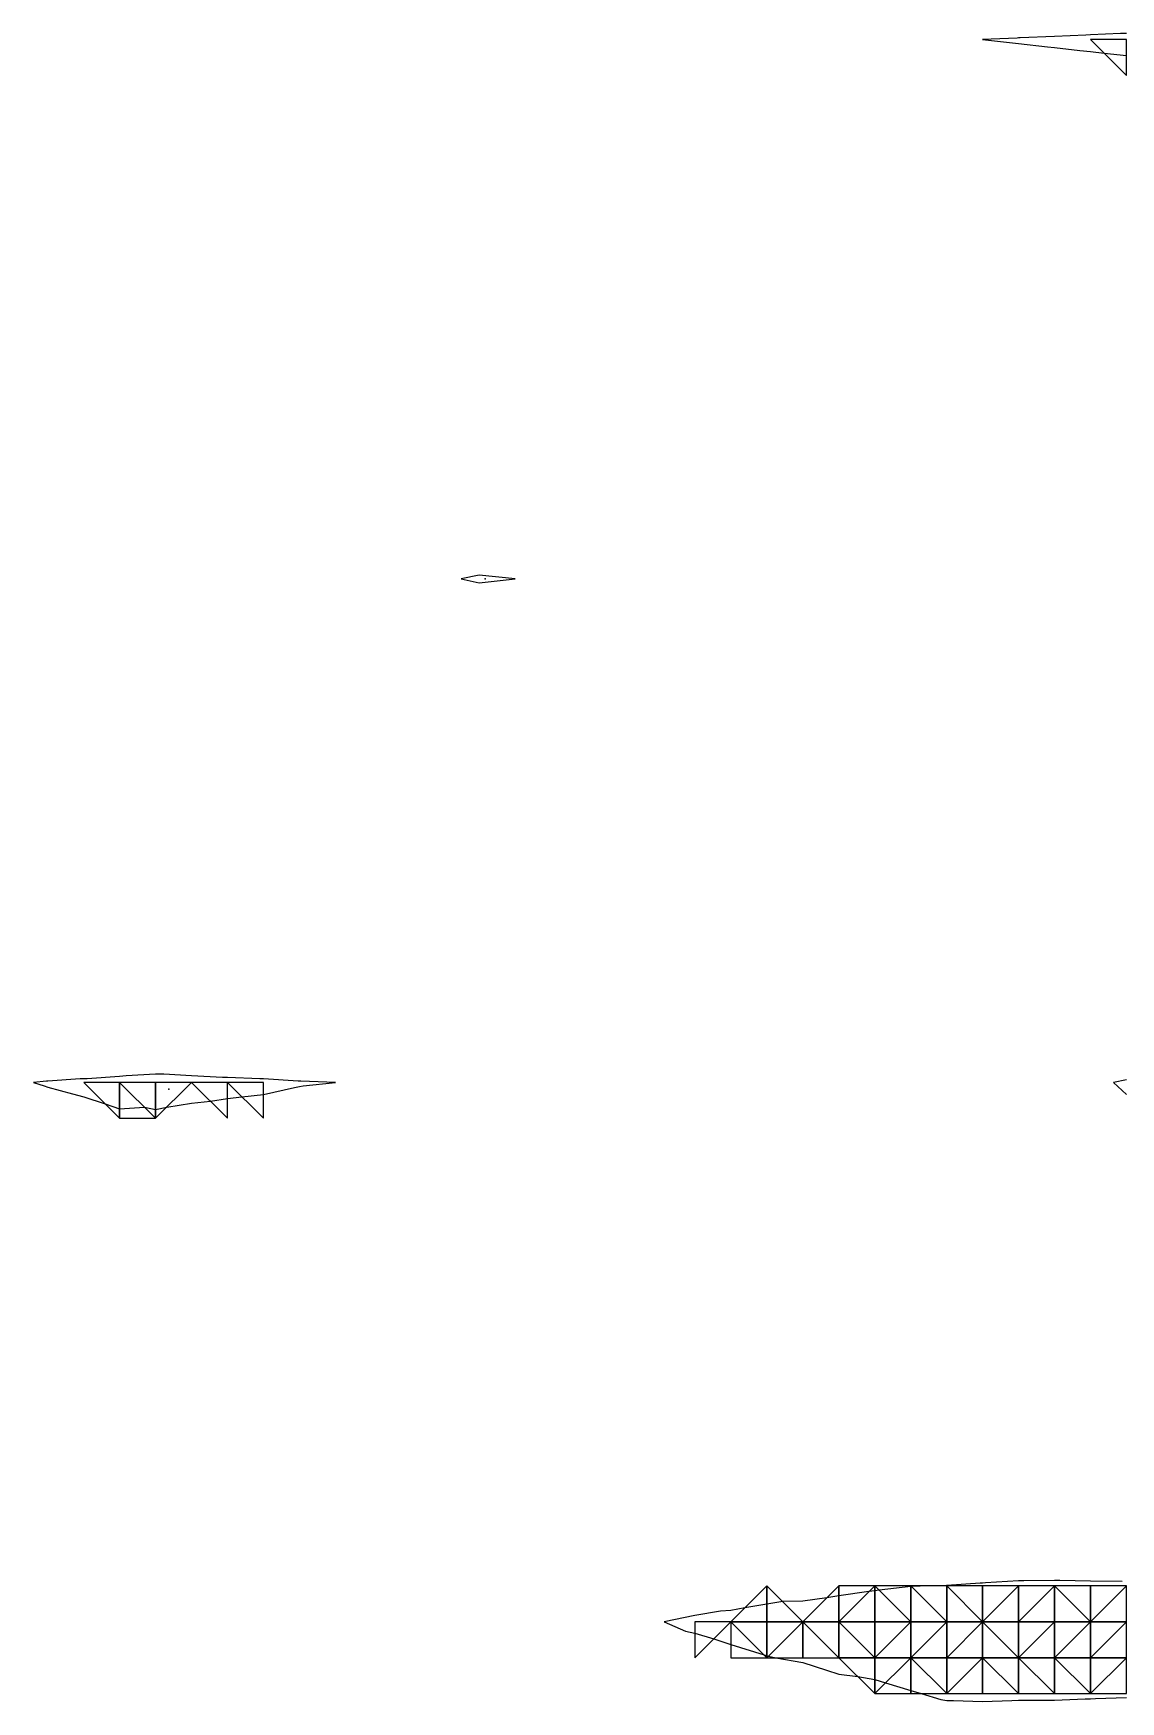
# Model space of a CAD drawing. Header units: metres. Extents: x 4732344 to 4732577, y 2266116 to 2266284.
# Drawn here: x 4732472.58 to 4732487.7, y 2266209.12 to 2266232.32 of the extents above; entities that cross this region are included whole.
import ezdxf

# ---------------------------------------------------------------- set-up
doc = ezdxf.new("R2010")
doc.units = ezdxf.units.M
doc.layers.add('TIN', color=5, linetype='Continuous')

msp = doc.modelspace()

# ---------------------------------------------------------------- linework, layer by layer
at = {"layer": 'lleno', "color": 3}
for points in [[(4732486.779, 2266232.279, 1327.955), (4732486.302, 2266232.258, 1327.952), (4732486.279, 2266232.258, 1327.952), (4732486.257, 2266232.257, 1327.952), (4732485.779, 2266232.235, 1327.95), (4732486.279, 2266232.179, 1327.95), (4732486.679, 2266232.135, 1327.95), (4732486.779, 2266232.124, 1327.95), (4732487.129, 2266232.085, 1327.95), (4732487.279, 2266232.068, 1327.95), (4732487.467, 2266232.047, 1327.95), (4732487.779, 2266232.013, 1327.95)], [(4732487.779, 2266232.322, 1327.961), (4732487.696, 2266232.318, 1327.96), (4732487.279, 2266232.3, 1327.958), (4732487.215, 2266232.299, 1327.958), (4732486.779, 2266232.279, 1327.955)], [(4732479.279, 2266224.735, 1327.955), (4732478.779, 2266224.788, 1327.953), (4732478.529, 2266224.735, 1327.95), (4732478.779, 2266224.682, 1327.95), (4732479.279, 2266224.735, 1327.955)], [(4732474.779, 2266217.446, 1327.964), (4732475.041, 2266217.473, 1327.967), (4732475.279, 2266217.513, 1327.97), (4732475.479, 2266217.535, 1327.973), (4732475.779, 2266217.568, 1327.976), (4732476.208, 2266217.664, 1327.982), (4732476.279, 2266217.676, 1327.983), (4732476.329, 2266217.685, 1327.984), (4732476.779, 2266217.735, 1327.989), (4732476.296, 2266217.752, 1327.984), (4732476.279, 2266217.753, 1327.984), (4732476.262, 2266217.752, 1327.984), (4732475.779, 2266217.783, 1327.978), (4732475.728, 2266217.786, 1327.978), (4732475.279, 2266217.801, 1327.973), (4732475.21, 2266217.804, 1327.972), (4732474.779, 2266217.825, 1327.968), (4732474.394, 2266217.85, 1327.963), (4732474.279, 2266217.849, 1327.963), (4732473.868, 2266217.824, 1327.96), (4732473.779, 2266217.817, 1327.959), (4732473.327, 2266217.783, 1327.956), (4732473.279, 2266217.783, 1327.955), (4732473.232, 2266217.782, 1327.955), (4732472.779, 2266217.752, 1327.951), (4732472.763, 2266217.751, 1327.951), (4732472.579, 2266217.735, 1327.95), (4732472.729, 2266217.685, 1327.95), (4732472.779, 2266217.668, 1327.95), (4732473.121, 2266217.577, 1327.951), (4732473.279, 2266217.535, 1327.951), (4732473.579, 2266217.435, 1327.951), (4732473.779, 2266217.368, 1327.951), (4732474.123, 2266217.391, 1327.954), (4732474.279, 2266217.36, 1327.955), (4732474.435, 2266217.391, 1327.958), (4732474.779, 2266217.446, 1327.964)], [(4732487.779, 2266217.772, 1328.158), (4732487.6, 2266217.735, 1328.153), (4732487.779, 2266217.568, 1328.158)], [(4732487.719, 2266210.795, 1328.299), (4732487.279, 2266210.8, 1328.286), (4732486.853, 2266210.809, 1328.273), (4732486.779, 2266210.81, 1328.271), (4732486.35, 2266210.806, 1328.259), (4732486.279, 2266210.803, 1328.257), (4732485.818, 2266210.774, 1328.245), (4732485.779, 2266210.772, 1328.244), (4732485.743, 2266210.771, 1328.243), (4732485.279, 2266210.741, 1328.231), (4732485.274, 2266210.74, 1328.231), (4732485.029, 2266210.735, 1328.224), (4732484.789, 2266210.725, 1328.219), (4732484.779, 2266210.724, 1328.219), (4732484.339, 2266210.675, 1328.208), (4732484.279, 2266210.665, 1328.207), (4732484.198, 2266210.654, 1328.205), (4732483.779, 2266210.595, 1328.196), (4732483.612, 2266210.568, 1328.192), (4732483.279, 2266210.521, 1328.185), (4732483, 2266210.514, 1328.177), (4732482.779, 2266210.478, 1328.173), (4732482.473, 2266210.429, 1328.166), (4732482.279, 2266210.393, 1328.16), (4732482.133, 2266210.381, 1328.155), (4732481.779, 2266210.321, 1328.143), (4732481.35, 2266210.235, 1328.129), (4732481.649, 2266210.105, 1328.134), (4732481.779, 2266210.077, 1328.137), (4732482.039, 2266209.995, 1328.142), (4732482.279, 2266209.919, 1328.147), (4732482.741, 2266209.773, 1328.156), (4732482.779, 2266209.761, 1328.157), (4732482.799, 2266209.755, 1328.158), (4732482.904, 2266209.735, 1328.16), (4732483.279, 2266209.667, 1328.169), (4732483.607, 2266209.563, 1328.175), (4732483.779, 2266209.508, 1328.179), (4732484.042, 2266209.472, 1328.183), (4732484.279, 2266209.431, 1328.186), (4732484.429, 2266209.385, 1328.187), (4732484.779, 2266209.278, 1328.191), (4732484.922, 2266209.235, 1328.192), (4732485.196, 2266209.152, 1328.197), (4732485.279, 2266209.139, 1328.199), (4732485.375, 2266209.139, 1328.202), (4732485.779, 2266209.124, 1328.213), (4732486.183, 2266209.139, 1328.225), (4732486.279, 2266209.142, 1328.228), (4732486.686, 2266209.142, 1328.24), (4732486.779, 2266209.146, 1328.242), (4732487.205, 2266209.161, 1328.255), (4732487.279, 2266209.164, 1328.258), (4732487.348, 2266209.166, 1328.26), (4732487.779, 2266209.181, 1328.273)]]:
    msp.add_polyline3d(points, dxfattribs=at)
at = {"layer": 'lleno_centroid', "color": 2}
for p in [(4732478.862, 2266224.735, 1327.952), (4732474.461, 2266217.639, 1327.965)]:
    msp.add_point(p, dxfattribs=at)
at = {"layer": 'TIN', "color": 5}
for points in [[(4732487.779, 2266231.735, 0.09), (4732487.779, 2266232.235, 0.108), (4732487.279, 2266232.235, 0.106)], [(4732473.779, 2266217.235, 0.096), (4732473.779, 2266217.735, 0.111), (4732473.279, 2266217.735, 0.106)], [(4732473.779, 2266217.735, 0.111), (4732474.279, 2266217.235, 0.095), (4732474.279, 2266217.735, 0.115)], [(4732473.779, 2266217.735, 0.111), (4732473.779, 2266217.235, 0.096), (4732474.279, 2266217.235, 0.095)], [(4732474.779, 2266217.735, 0.111), (4732474.279, 2266217.735, 0.115), (4732474.279, 2266217.235, 0.095)], [(4732475.279, 2266217.235, 0.09), (4732475.279, 2266217.735, 0.108), (4732474.779, 2266217.735, 0.111)], [(4732475.779, 2266217.235, 0.088), (4732475.779, 2266217.735, 0.106), (4732475.279, 2266217.735, 0.108)], [(4732482.779, 2266210.235, 0.118), (4732482.779, 2266210.735, 0.081), (4732482.279, 2266210.235, 0.112)], [(4732483.279, 2266210.235, 0.124), (4732482.779, 2266210.735, 0.081), (4732482.779, 2266210.235, 0.118)], [(4732483.779, 2266210.235, 0.131), (4732483.779, 2266210.735, 0.088), (4732483.279, 2266210.235, 0.124)], [(4732484.279, 2266210.735, 0.094), (4732483.779, 2266210.235, 0.131), (4732484.279, 2266210.235, 0.137)], [(4732484.279, 2266210.735, 0.094), (4732483.779, 2266210.735, 0.088), (4732483.779, 2266210.235, 0.131)], [(4732484.279, 2266210.735, 0.094), (4732484.279, 2266210.235, 0.137), (4732484.779, 2266210.235, 0.144)], [(4732484.779, 2266210.235, 0.144), (4732484.779, 2266210.735, 0.099), (4732484.279, 2266210.735, 0.094)], [(4732484.779, 2266210.235, 0.144), (4732485.279, 2266210.235, 0.15), (4732484.779, 2266210.735, 0.099)], [(4732484.779, 2266210.735, 0.099), (4732485.279, 2266210.235, 0.15), (4732485.279, 2266210.735, 0.101)], [(4732485.779, 2266210.235, 0.157), (4732485.779, 2266210.735, 0.107), (4732485.279, 2266210.735, 0.101)], [(4732485.279, 2266210.735, 0.101), (4732485.279, 2266210.235, 0.15), (4732485.779, 2266210.235, 0.157)], [(4732486.279, 2266210.735, 0.113), (4732485.779, 2266210.735, 0.107), (4732485.779, 2266210.235, 0.157)], [(4732485.779, 2266210.235, 0.157), (4732486.279, 2266210.235, 0.16), (4732486.279, 2266210.735, 0.113)], [(4732486.279, 2266210.235, 0.16), (4732486.779, 2266210.735, 0.114), (4732486.279, 2266210.735, 0.113)], [(4732486.779, 2266210.235, 0.159), (4732486.779, 2266210.735, 0.114), (4732486.279, 2266210.235, 0.16)], [(4732487.279, 2266210.735, 0.112), (4732486.779, 2266210.735, 0.114), (4732487.279, 2266210.235, 0.158)], [(4732487.279, 2266210.235, 0.158), (4732486.779, 2266210.735, 0.114), (4732486.779, 2266210.235, 0.159)], [(4732487.279, 2266210.735, 0.112), (4732487.279, 2266210.235, 0.158), (4732487.779, 2266210.735, 0.111)], [(4732487.279, 2266210.235, 0.158), (4732487.779, 2266210.235, 0.158), (4732487.779, 2266210.735, 0.111)], [(4732482.279, 2266210.235, 0.112), (4732481.779, 2266210.235, 0.106), (4732481.779, 2266209.735, 0.087)], [(4732482.279, 2266209.735, 0.093), (4732482.779, 2266209.735, 0.099), (4732482.279, 2266210.235, 0.112)], [(4732482.279, 2266210.235, 0.112), (4732482.779, 2266209.735, 0.099), (4732482.779, 2266210.235, 0.118)], [(4732483.279, 2266210.235, 0.124), (4732482.779, 2266209.735, 0.099), (4732483.279, 2266209.735, 0.103)], [(4732482.779, 2266210.235, 0.118), (4732482.779, 2266209.735, 0.099), (4732483.279, 2266210.235, 0.124)], [(4732483.279, 2266209.735, 0.103), (4732483.779, 2266209.735, 0.11), (4732483.279, 2266210.235, 0.124)], [(4732483.779, 2266209.735, 0.11), (4732483.779, 2266210.235, 0.131), (4732483.279, 2266210.235, 0.124)], [(4732483.779, 2266210.235, 0.131), (4732484.279, 2266209.735, 0.114), (4732484.279, 2266210.235, 0.137)], [(4732483.779, 2266210.235, 0.131), (4732483.779, 2266209.735, 0.11), (4732484.279, 2266209.735, 0.114)], [(4732484.279, 2266209.735, 0.114), (4732484.779, 2266209.735, 0.121), (4732484.779, 2266210.235, 0.144)], [(4732484.779, 2266210.235, 0.144), (4732484.279, 2266210.235, 0.137), (4732484.279, 2266209.735, 0.114)], [(4732485.279, 2266210.235, 0.15), (4732484.779, 2266209.735, 0.121), (4732485.279, 2266209.735, 0.128)], [(4732484.779, 2266210.235, 0.144), (4732484.779, 2266209.735, 0.121), (4732485.279, 2266210.235, 0.15)], [(4732485.779, 2266210.235, 0.157), (4732485.279, 2266210.235, 0.15), (4732485.279, 2266209.735, 0.128)], [(4732485.279, 2266209.735, 0.128), (4732485.779, 2266209.735, 0.133), (4732485.779, 2266210.235, 0.157)], [(4732485.779, 2266210.235, 0.157), (4732486.279, 2266209.735, 0.133), (4732486.279, 2266210.235, 0.16)], [(4732485.779, 2266210.235, 0.157), (4732485.779, 2266209.735, 0.133), (4732486.279, 2266209.735, 0.133)], [(4732486.279, 2266209.735, 0.133), (4732486.779, 2266209.735, 0.132), (4732486.779, 2266210.235, 0.159)], [(4732486.779, 2266210.235, 0.159), (4732486.279, 2266210.235, 0.16), (4732486.279, 2266209.735, 0.133)], [(4732486.779, 2266210.235, 0.159), (4732486.779, 2266209.735, 0.132), (4732487.279, 2266210.235, 0.158)], [(4732487.279, 2266210.235, 0.158), (4732486.779, 2266209.735, 0.132), (4732487.279, 2266209.735, 0.131)], [(4732487.279, 2266209.735, 0.131), (4732487.779, 2266209.735, 0.131), (4732487.779, 2266210.235, 0.158)], [(4732487.779, 2266210.235, 0.158), (4732487.279, 2266210.235, 0.158), (4732487.279, 2266209.735, 0.131)], [(4732484.279, 2266209.735, 0.114), (4732483.779, 2266209.735, 0.11), (4732484.279, 2266209.235, 0.091)], [(4732484.779, 2266209.235, 0.098), (4732484.779, 2266209.735, 0.121), (4732484.279, 2266209.235, 0.091)], [(4732484.779, 2266209.735, 0.121), (4732484.279, 2266209.735, 0.114), (4732484.279, 2266209.235, 0.091)], [(4732485.279, 2266209.735, 0.128), (4732484.779, 2266209.735, 0.121), (4732485.279, 2266209.235, 0.105)], [(4732485.279, 2266209.235, 0.105), (4732484.779, 2266209.735, 0.121), (4732484.779, 2266209.235, 0.098)], [(4732485.779, 2266209.735, 0.133), (4732485.279, 2266209.235, 0.105), (4732485.779, 2266209.235, 0.106)], [(4732485.279, 2266209.735, 0.128), (4732485.279, 2266209.235, 0.105), (4732485.779, 2266209.735, 0.133)], [(4732485.779, 2266209.235, 0.106), (4732486.279, 2266209.235, 0.105), (4732485.779, 2266209.735, 0.133)], [(4732486.279, 2266209.235, 0.105), (4732486.279, 2266209.735, 0.133), (4732485.779, 2266209.735, 0.133)], [(4732486.779, 2266209.235, 0.105), (4732486.779, 2266209.735, 0.132), (4732486.279, 2266209.735, 0.133)], [(4732486.279, 2266209.735, 0.133), (4732486.279, 2266209.235, 0.105), (4732486.779, 2266209.235, 0.105)], [(4732487.279, 2266209.235, 0.104), (4732486.779, 2266209.735, 0.132), (4732486.779, 2266209.235, 0.105)], [(4732487.279, 2266209.735, 0.131), (4732486.779, 2266209.735, 0.132), (4732487.279, 2266209.235, 0.104)], [(4732487.279, 2266209.735, 0.131), (4732487.279, 2266209.235, 0.104), (4732487.779, 2266209.735, 0.131)], [(4732487.779, 2266209.735, 0.131), (4732487.279, 2266209.235, 0.104), (4732487.779, 2266209.235, 0.103)]]:
    msp.add_3dface(points, dxfattribs=at)

doc.saveas('drawing.dxf')
